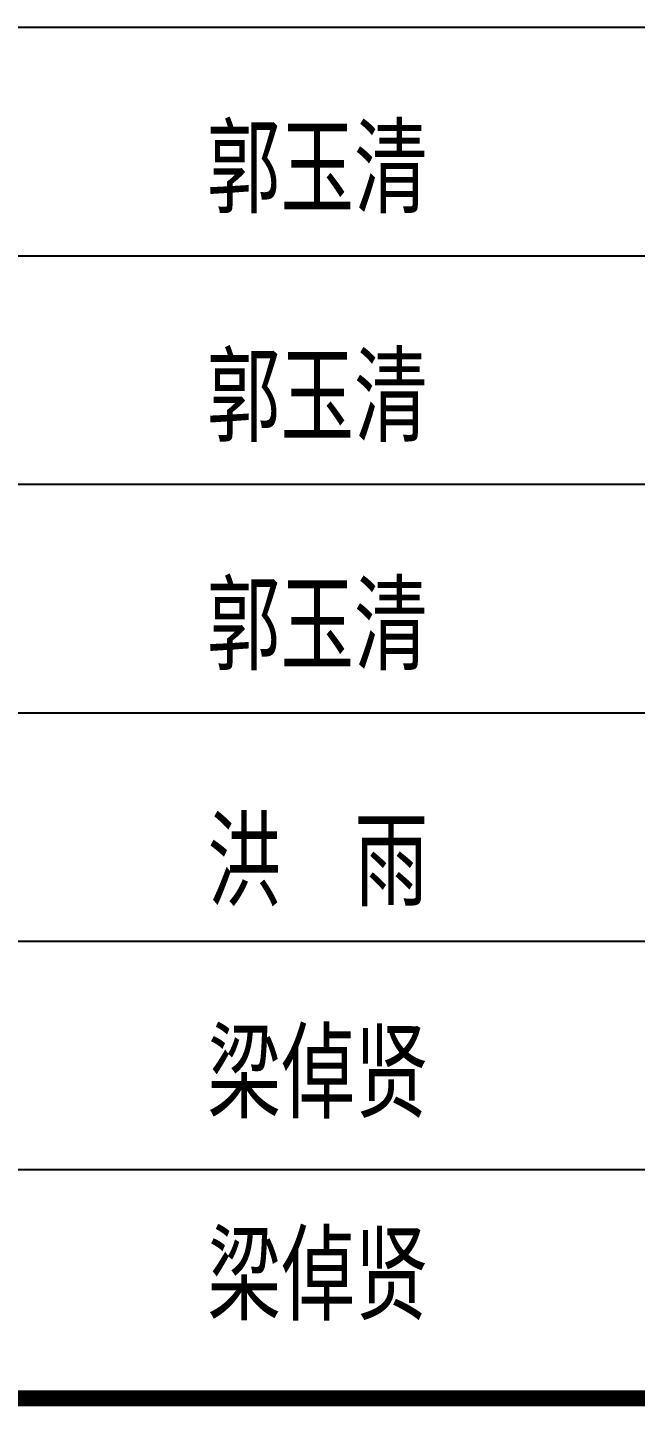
# Model space of a CAD drawing. Extents: x 180850 to 1399066, y 48356 to 327880.
# Drawn here: x 580224 to 581158, y 115952 to 118071 of the extents above; entities that cross this region are included whole.
import ezdxf

# ---------------------------------------------------------------- set-up
doc = ezdxf.new("R2010")
doc.units = 0
doc.header["$LTSCALE"] = 1000
doc.layers.add('PUB_TEXT', color=7, linetype='Continuous')
doc.layers.add('PUB_TITLE', color=4, linetype='Continuous')
doc.styles.add('_gyy_title_ST', font='', dxfattribs={"width": 0.8})
doc.styles.get('_gyy_title_ST').set_extended_font_data('SimSun')

msp = doc.modelspace()

# ---------------------------------------------------------------- linework, layer by layer
at = {"layer": 'PUB_TITLE'}
for p, q in [((581903.52, 118070.61), (579445.89, 118070.61)), ((581903.52, 117719.52), (579445.89, 117719.52)), ((581903.52, 117368.43), (579445.89, 117368.43)), ((581903.52, 117017.34), (579445.89, 117017.34)), ((581903.52, 116666.25), (579445.89, 116666.25)), ((581903.52, 116315.16), (579445.89, 116315.16))]:
    msp.add_line(p, q, dxfattribs=at)
at = {"layer": 'PUB_TITLE', "const_width": 24.58}
msp.add_lwpolyline([(579445.89, 115964.07), (581903.52, 115964.07)], dxfattribs=at)

# ---------------------------------------------------------------- texts
at = {"layer": 'PUB_TEXT', "color": 3, "style": '_gyy_title_ST', "width": 0.7}
for s, p in [('郭玉清', (580499.33, 117797.88)), ('郭玉清', (580499.33, 117446.79)), ('郭玉清', (580499.33, 117095.69)), ('洪  雨', (580500.11, 116733.07)), ('梁倬贤', (580500.11, 116407.52)), ('梁倬贤', (580500.11, 116096.81))]:
    msp.add_text(s, height=118.543, dxfattribs=at).set_placement(p)

doc.saveas('drawing.dxf')
